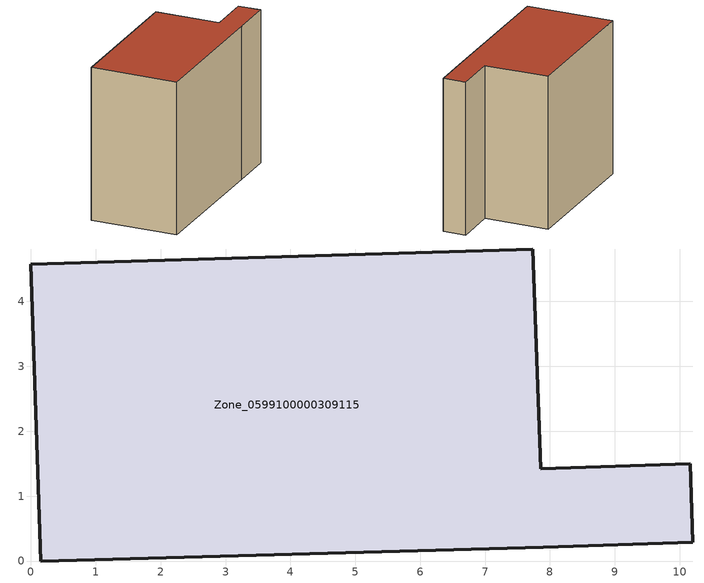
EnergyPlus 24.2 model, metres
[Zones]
Zone_0599100000309115
 floor ground (C_G): 0,4.57 7.74,4.81 7.86,1.42 10.16,1.5 10.2,0.29 7.9,0.21 0.15,0 z0
 wall outside (C_F): 0.15,0 7.9,0.21 10.2,0.29 10.16,1.5 7.86,1.42 7.74,4.81 0,4.57 0.15,0 z0:8.14
 roof outside (C_R): 7.74,4.81 0,4.57 0.15,0 7.9,0.21 10.2,0.29 10.16,1.5 7.86,1.42 z8.14
[BUILDING]
Pand.0599100000309115: North Axis=0; Terrain=City; Loads Convergence Tolerance Value=0.04; Temperature Convergence Tolerance Value=0.4; Solar Distribution=FullExterior; Maximum Number of Warmup Days=25; Minimum Number of Warmup Days=1
[Site:Location]
Rotterdam.The.Hague.AP_ZH_NLD Design_Conditions: Latitude=51.96; Longitude=4.45; Time Zone=1; Elevation=-4.5
[SITE:GROUNDTEMPERATURE:BUILDINGSURFACE]
18, 18, 18, 18, 18, 18, 18, 18, 18, 18, 18, 18
[MATERIAL] Thermal Absorptance=0.9; Solar Absorptance=0.7; Visible Absorptance=0.7
Name | Roughness | Thickness | Conductivity | Density | Specific Heat
G.TI.1946 | MediumSmooth | 0.15 | 1 | 540 | 1210
F.TI.1946 | Rough | 0.3 | 0.857143 | 1920 | 840
R.TI.1946 | MediumRough | 0.2 | 0.1 | 1500 | 1000
[CONSTRUCTION]
C_G: G.TI.1946
C_F: F.TI.1946
C_R: R.TI.1946
[ZONE]
Zone_0599100000309115: Type=1; Multiplier=1; Ceiling Height=Autocalculate; Volume=Autocalculate; Floor Area=autocalculate; Part of Total Floor Area=Yes
[ZONEINFILTRATION:DESIGNFLOWRATE]
Infil_Zone_0599100000309115: Zone or ZoneList or Space or SpaceList=Zone_0599100000309115; Schedule=AlwaysOn; Design Flow Rate Calculation Method=Flow/Area; Flow Rate per Floor Area=0.003; Constant Term Coefficient=1; Temperature Term Coefficient=0; Velocity Term Coefficient=0; Velocity Squared Term Coefficient=0
[HVACTEMPLATE:ZONE:IDEALLOADSAIRSYSTEM]
Zone_0599100000309115: Maximum Heating Supply Air Temperature=50; Minimum Cooling Supply Air Temperature=13; Maximum Heating Supply Air Humidity Ratio=0.0156; Minimum Cooling Supply Air Humidity Ratio=0.0077; Heating Limit=NoLimit; Cooling Limit=NoLimit; Dehumidification Control Type=ConstantSensibleHeatRatio; Cooling Sensible Heat Ratio=0.7; Dehumidification Setpoint=60; Humidification Control Type=None; Humidification Setpoint=30; Outdoor Air Method=None; Outdoor Air Flow Rate per Person=0.00944; Outdoor Air Flow Rate per Zone Floor Area=0; Outdoor Air Flow Rate per Zone=0; Demand Controlled Ventilation Type=None; Outdoor Air Economizer Type=NoEconomizer; Heat Recovery Type=None; Sensible Heat Recovery Effectiveness=0.7; Latent Heat Recovery Effectiveness=0.65
[ZONECONTROL:THERMOSTAT]
ThermostatControl_Zone_0599100000309115: Zone or ZoneList=Zone_0599100000309115; Control Type Schedule=DualSetpointControlType; Control 1=Thermostat_Zone_0599100000309115; Temperature Difference Between Cutout And Setpoint=0
[THERMOSTATSETPOINT:DUALSETPOINT]
Thermostat_Zone_0599100000309115: Heating Setpoint Temperature Schedule=HeatingSetpoint_Zone_0599100000309115; Cooling Setpoint Temperature Schedule=CoolingSetpoint_Zone_0599100000309115
[SCHEDULE:COMPACT]
HeatingSetpoint_Zone_0599100000309115: Through: 12/31, For: AllDays, Until: 24:00, 21
CoolingSetpoint_Zone_0599100000309115: Through: 12/31, For: AllDays, Until: 24:00, 24
DualSetpointControlType: Through: 12/31, For: AllDays, Until: 24:00, 4
AlwaysOn: Through: 12/31, For: AllDays, Until: 24:00, 1
